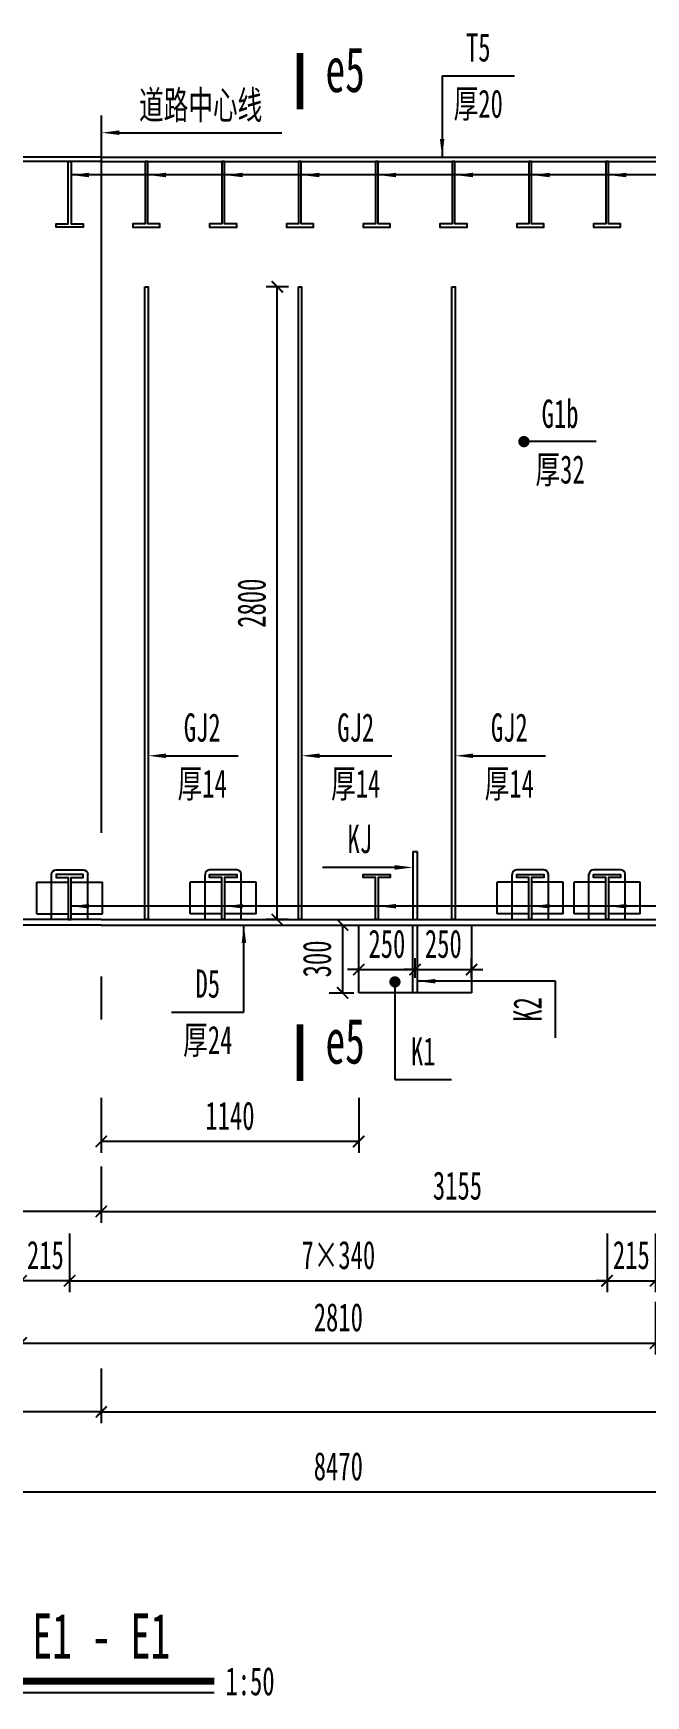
# Model space of a CAD drawing. Extents: x -149716 to 104715, y -26828 to 33500.
# Drawn here: x 77994 to 80707, y 4852 to 12208 of the extents above; entities that cross this region are included whole.
import ezdxf
from ezdxf.enums import TextEntityAlignment as Align

# ---------------------------------------------------------------- set-up
doc = ezdxf.new("R2010")
doc.units = 0
doc.header["$LTSCALE"] = 1000
doc.linetypes.add('CENTER', pattern=[50.8, 31.75, -6.35, 6.35, -6.35])
doc.linetypes.add('DASHED', pattern=[19.05, 12.7, -6.35])
doc.layers.get('0').update_dxf_attribs({"linetype": 'CONTINUOUS'})
doc.layers.get('Defpoints').update_dxf_attribs({"color": 250, "linetype": 'CONTINUOUS'})
doc.layers.add('01', color=1, linetype='CONTINUOUS', lineweight=25)
for name, color, linetype in [('02', 2, 'CONTINUOUS'), ('03', 3, 'DASHED'), ('04', 4, 'CONTINUOUS'), ('06', 6, 'CENTER'), ('07', 7, 'CONTINUOUS')]:
    doc.layers.add(name, color=color, linetype=linetype)
doc.styles.add('仿宋', font='simfang.ttf', dxfattribs={"width": 0.64})
doc.dimstyles.new('1：50', dxfattribs={"dimscale": 50, "dimtxt": 2.5, "dimasz": 1, "dimexe": 1, "dimexo": 0, "dimgap": 1, "dimtad": 1, "dimdec": 1, "dimdsep": 46, "dimtxsty": '仿宋', "dimblk": 'ARCHTICK', "dimcen": 0, "dimclrd": 256, "dimclre": 256, "dimclrt": 256, "dimazin": 2, "dimtfac": 1, "dimtdec": 1, "dimtix": 1, "dimtmove": 2, "dimatfit": 3, "dimfxl": 1, "dimtvp": 0.8, "dimtolj": 1, "dimtzin": 0, "dimlwd": -1, "dimlwe": -1, "dimarcsym": 0})

# ---------------------------------------------------------------- blocks, each defined once
blk = doc.blocks.new('_ArchTick')
at = {"color": 0, "linetype": 'ByBlock', "const_width": 0.15}
blk.add_lwpolyline([(-0.5, -0.5), (0.5, 0.5)], dxfattribs=at)
blk = doc.blocks.new('*D202')
at = {"layer": '04', "transparency": 16777216}
for p, q in [((56972.6, 169524.3), (56972.6, 169265.4)), ((57187.6, 169524.3), (57187.6, 169265.4)), ((56972.6, 169315.4), (56922.6, 169315.4)), ((57187.6, 169315.4), (56972.6, 169315.4)), ((57187.6, 169315.4), (57237.6, 169315.4))]:
    blk.add_line(p, q, dxfattribs=at)
at = {"layer": 'Defpoints', "color": 0, "transparency": 16777216}
for p in [(56972.6, 169524.3), (57187.6, 169524.3), (56972.6, 169315.4)]:
    blk.add_point(p, dxfattribs=at)
at = {"layer": '04', "transparency": 16777216, "xscale": 50, "yscale": 50, "zscale": 50}
blk.add_blockref('_ArchTick', (56972.6, 169315.4), dxfattribs=at)
at = {"layer": '04', "transparency": 16777216, "xscale": 50, "yscale": 50, "zscale": 50, "rotation": 180}
blk.add_blockref('_ArchTick', (57187.6, 169315.4), dxfattribs=at)
at = {"layer": '04', "transparency": 16777216, "insert": (57080.1, 169428.7), "char_height": 125, "attachment_point": 5, "style": '仿宋'}
blk.add_mtext('\\A1;215', dxfattribs=at)
blk = doc.blocks.new('*D203')
at = {"layer": '04', "transparency": 16777216}
for p, q in [((57187.6, 169524.3), (57187.6, 169265.4)), ((59567.6, 169524.3), (59567.6, 169265.4)), ((57187.6, 169315.4), (59567.6, 169315.4))]:
    blk.add_line(p, q, dxfattribs=at)
at = {"layer": 'Defpoints', "color": 0, "transparency": 16777216}
for p in [(57187.6, 169524.3), (59567.6, 169524.3), (59567.6, 169315.4)]:
    blk.add_point(p, dxfattribs=at)
at = {"layer": '04', "transparency": 16777216, "xscale": 50, "yscale": 50, "zscale": 50, "rotation": 180}
blk.add_blockref('_ArchTick', (57187.6, 169315.4), dxfattribs=at)
at = {"layer": '04', "transparency": 16777216, "xscale": 50, "yscale": 50, "zscale": 50}
blk.add_blockref('_ArchTick', (59567.6, 169315.4), dxfattribs=at)
at = {"layer": '04', "transparency": 16777216, "insert": (58377.6, 169428.7), "char_height": 125, "attachment_point": 5, "style": '仿宋'}
blk.add_mtext('\\A1;7×340', dxfattribs=at)
blk = doc.blocks.new('*D205')
at = {"layer": '04', "transparency": 16777216}
for p, q in [((56972.6, 169222.8), (56972.6, 168989.9)), ((59782.6, 169222.8), (59782.6, 168989.9)), ((56972.6, 169039.9), (59782.6, 169039.9))]:
    blk.add_line(p, q, dxfattribs=at)
at = {"layer": 'Defpoints', "color": 0, "transparency": 16777216}
for p in [(56972.6, 169222.8), (59782.6, 169222.8), (59782.6, 169039.9)]:
    blk.add_point(p, dxfattribs=at)
at = {"layer": '04', "transparency": 16777216, "xscale": 50, "yscale": 50, "zscale": 50, "rotation": 180}
blk.add_blockref('_ArchTick', (56972.6, 169039.9), dxfattribs=at)
at = {"layer": '04', "transparency": 16777216, "xscale": 50, "yscale": 50, "zscale": 50}
blk.add_blockref('_ArchTick', (59782.6, 169039.9), dxfattribs=at)
at = {"layer": '04', "transparency": 16777216, "insert": (58377.6, 169153.1), "char_height": 125, "attachment_point": 5, "style": '仿宋'}
blk.add_mtext('\\A1;2810', dxfattribs=at)
blk = doc.blocks.new('*D206')
at = {"layer": '04', "transparency": 16777216}
for p, q in [((54142.6, 168926.7), (54142.6, 168685.1)), ((57327.6, 168926.7), (57327.6, 168685.1)), ((57327.6, 168735.1), (54142.6, 168735.1))]:
    blk.add_line(p, q, dxfattribs=at)
at = {"layer": 'Defpoints', "color": 0, "transparency": 16777216}
for p in [(54142.6, 168926.7), (57327.6, 168926.7), (54142.6, 168735.1)]:
    blk.add_point(p, dxfattribs=at)
at = {"layer": '04', "transparency": 16777216, "xscale": 50, "yscale": 50, "zscale": 50, "rotation": 180}
blk.add_blockref('_ArchTick', (54142.6, 168735.1), dxfattribs=at)
at = {"layer": '04', "transparency": 16777216, "xscale": 50, "yscale": 50, "zscale": 50}
blk.add_blockref('_ArchTick', (57327.6, 168735.1), dxfattribs=at)
at = {"layer": '04', "transparency": 16777216, "insert": (55735.1, 168848.3), "char_height": 125, "attachment_point": 5, "style": '仿宋'}
blk.add_mtext('\\A1;3185', dxfattribs=at)
blk = doc.blocks.new('*D207')
at = {"layer": '04', "transparency": 16777216}
for p, q in [((54142.6, 168631.8), (54142.6, 168330.9)), ((62612.6, 168631.8), (62612.6, 168330.9)), ((54142.6, 168380.9), (62612.6, 168380.9))]:
    blk.add_line(p, q, dxfattribs=at)
at = {"layer": 'Defpoints', "color": 0, "transparency": 16777216}
for p in [(54142.6, 168631.8), (62612.6, 168631.8), (62612.6, 168380.9)]:
    blk.add_point(p, dxfattribs=at)
at = {"layer": '04', "transparency": 16777216, "xscale": 50, "yscale": 50, "zscale": 50, "rotation": 180}
blk.add_blockref('_ArchTick', (54142.6, 168380.9), dxfattribs=at)
at = {"layer": '04', "transparency": 16777216, "xscale": 50, "yscale": 50, "zscale": 50}
blk.add_blockref('_ArchTick', (62612.6, 168380.9), dxfattribs=at)
at = {"layer": '04', "transparency": 16777216, "insert": (58377.6, 168494.1), "char_height": 125, "attachment_point": 5, "style": '仿宋'}
blk.add_mtext('\\A1;8470', dxfattribs=at)
blk = doc.blocks.new('底板T肋带过焊孔')
at = {"layer": '01'}
for p, q in [((46722.6, 157697.7), (46722.6, 157732.7)), ((46862.6, 157752.7), (46742.6, 157752.7)), ((46882.6, 157697.7), (46882.6, 157732.7)), ((46796.6, 157697.7), (46656.6, 157697.7)), ((46656.6, 157557.7), (46656.6, 157697.7)), ((46948.6, 157697.7), (46808.6, 157697.7)), ((46948.6, 157557.7), (46948.6, 157697.7)), ((46796.6, 157557.7), (46656.6, 157557.7)), ((46722.6, 157532.7), (46722.6, 157557.7)), ((46948.6, 157557.7), (46808.6, 157557.7)), ((46882.6, 157532.7), (46882.6, 157557.7))]:
    blk.add_line(p, q, dxfattribs=at)
for centre, start, end in [((46742.6, 157732.7), 90, 180), ((46862.6, 157732.7), 0, 90)]:
    blk.add_arc(centre, 20, start, end, dxfattribs=at)
at = {"layer": '02'}
blk.add_lwpolyline([(46808.6, 157532.7), (46796.6, 157532.7), (46796.6, 157718.7), (46742.6, 157718.7), (46742.6, 157732.7), (46862.6, 157732.7), (46862.6, 157718.7), (46808.6, 157718.7)], close=True, dxfattribs=at)
at = {"layer": '03', "ltscale": 0.1}
for p, q in [((46722.6, 157557.7), (46722.6, 157697.7)), ((46882.6, 157557.7), (46882.6, 157697.7))]:
    blk.add_line(p, q, dxfattribs=at)
blk = doc.blocks.new('*D212')
at = {"layer": '04', "transparency": 16777216}
for p, q in [((59567.6, 169524.3), (59567.6, 169265.4)), ((59782.6, 169524.3), (59782.6, 169265.4)), ((59567.6, 169315.4), (59517.6, 169315.4)), ((59567.6, 169315.4), (59782.6, 169315.4)), ((59782.6, 169315.4), (59832.6, 169315.4))]:
    blk.add_line(p, q, dxfattribs=at)
at = {"layer": 'Defpoints', "color": 0, "transparency": 16777216}
for p in [(59567.6, 169524.3), (59782.6, 169524.3), (59782.6, 169315.4)]:
    blk.add_point(p, dxfattribs=at)
at = {"layer": '04', "transparency": 16777216, "xscale": 50, "yscale": 50, "zscale": 50}
blk.add_blockref('_ArchTick', (59567.6, 169315.4), dxfattribs=at)
at = {"layer": '04', "transparency": 16777216, "xscale": 50, "yscale": 50, "zscale": 50, "rotation": 180}
blk.add_blockref('_ArchTick', (59782.6, 169315.4), dxfattribs=at)
at = {"layer": '04', "transparency": 16777216, "insert": (59675.1, 169428.7), "char_height": 125, "attachment_point": 5, "style": '仿宋'}
blk.add_mtext('\\A1;215', dxfattribs=at)
blk = doc.blocks.new('*D224')
at = {"layer": '04', "transparency": 16777216}
for p, q in [((57327.6, 168926.7), (57327.6, 168685.1)), ((62612.6, 168926.7), (62612.6, 168685.1)), ((57327.6, 168735.1), (62612.6, 168735.1))]:
    blk.add_line(p, q, dxfattribs=at)
at = {"layer": 'Defpoints', "color": 0, "transparency": 16777216}
for p in [(57327.6, 168926.7), (62612.6, 168926.7), (62612.6, 168735.1)]:
    blk.add_point(p, dxfattribs=at)
at = {"layer": '04', "transparency": 16777216, "xscale": 50, "yscale": 50, "zscale": 50, "rotation": 180}
blk.add_blockref('_ArchTick', (57327.6, 168735.1), dxfattribs=at)
at = {"layer": '04', "transparency": 16777216, "xscale": 50, "yscale": 50, "zscale": 50}
blk.add_blockref('_ArchTick', (62612.6, 168735.1), dxfattribs=at)
at = {"layer": '04', "transparency": 16777216, "insert": (59970.1, 168848.3), "char_height": 125, "attachment_point": 5, "style": '仿宋'}
blk.add_mtext('\\A1;5285', dxfattribs=at)
blk = doc.blocks.new('*D240')
at = {"layer": '04', "transparency": 16777216}
for p, q in [((57327.6, 169821.7), (57327.6, 169572.5)), ((60482.6, 169821.7), (60482.6, 169572.5)), ((57327.6, 169622.5), (60482.6, 169622.5))]:
    blk.add_line(p, q, dxfattribs=at)
at = {"layer": 'Defpoints', "color": 0, "transparency": 16777216}
for p in [(57327.6, 169821.7), (60482.6, 169821.7), (60482.6, 169622.5)]:
    blk.add_point(p, dxfattribs=at)
at = {"layer": '04', "transparency": 16777216, "xscale": 50, "yscale": 50, "zscale": 50, "rotation": 180}
blk.add_blockref('_ArchTick', (57327.6, 169622.5), dxfattribs=at)
at = {"layer": '04', "transparency": 16777216, "xscale": 50, "yscale": 50, "zscale": 50}
blk.add_blockref('_ArchTick', (60482.6, 169622.5), dxfattribs=at)
at = {"layer": '04', "transparency": 16777216, "insert": (58905.1, 169735.7), "char_height": 125, "attachment_point": 5, "style": '仿宋'}
blk.add_mtext('\\A1;3155', dxfattribs=at)
blk = doc.blocks.new('*D241')
at = {"layer": '04', "transparency": 16777216}
for p, q in [((56272.6, 169821.7), (56272.6, 169572.5)), ((57327.6, 169821.7), (57327.6, 169572.5)), ((57327.6, 169622.5), (56272.6, 169622.5))]:
    blk.add_line(p, q, dxfattribs=at)
at = {"layer": 'Defpoints', "color": 0, "transparency": 16777216}
for p in [(56272.6, 169821.7), (57327.6, 169821.7), (56272.6, 169622.5)]:
    blk.add_point(p, dxfattribs=at)
at = {"layer": '04', "transparency": 16777216, "xscale": 50, "yscale": 50, "zscale": 50, "rotation": 180}
blk.add_blockref('_ArchTick', (56272.6, 169622.5), dxfattribs=at)
at = {"layer": '04', "transparency": 16777216, "xscale": 50, "yscale": 50, "zscale": 50}
blk.add_blockref('_ArchTick', (57327.6, 169622.5), dxfattribs=at)
at = {"layer": '04', "transparency": 16777216, "insert": (56800.1, 169735.7), "char_height": 125, "attachment_point": 5, "style": '仿宋'}
blk.add_mtext('\\A1;1055', dxfattribs=at)
blk = doc.blocks.new('*D247')
at = {"layer": '04', "transparency": 16777216}
for p, q in [((58157.1, 173713.4), (58057.2, 173713.4)), ((58107.2, 170913.4), (58107.2, 173713.4)), ((58157.1, 170913.4), (58057.2, 170913.4))]:
    blk.add_line(p, q, dxfattribs=at)
at = {"layer": 'Defpoints', "color": 0, "transparency": 16777216}
for p in [(58107.2, 173713.4), (58157.1, 173713.4), (58157.1, 170913.4)]:
    blk.add_point(p, dxfattribs=at)
at = {"layer": '04', "transparency": 16777216, "xscale": 50, "yscale": 50, "zscale": 50}
for p, rotation in [((58107.2, 173713.4), 90), ((58107.2, 170913.4), 270)]:
    blk.add_blockref('_ArchTick', p, dxfattribs=dict(at, rotation=rotation))
at = {"layer": '04', "transparency": 16777216, "insert": (57994, 172313.4), "char_height": 125, "attachment_point": 5, "rotation": 90, "style": '仿宋'}
blk.add_mtext('\\A1;2800', dxfattribs=at)
blk = doc.blocks.new('*D250')
at = {"layer": '04', "transparency": 16777216}
for p, q in [((58717.6, 170655.4), (58717.6, 170742.3)), ((58967.6, 170655.4), (58967.6, 170742.3)), ((58717.6, 170692.3), (58667.6, 170692.3)), ((58717.6, 170692.3), (58967.6, 170692.3)), ((58967.6, 170692.3), (59017.6, 170692.3))]:
    blk.add_line(p, q, dxfattribs=at)
at = {"layer": 'Defpoints', "color": 0, "transparency": 16777216}
for p in [(58717.6, 170655.4), (58967.6, 170692.3), (58967.6, 170655.4)]:
    blk.add_point(p, dxfattribs=at)
at = {"layer": '04', "transparency": 16777216, "xscale": 50, "yscale": 50, "zscale": 50}
blk.add_blockref('_ArchTick', (58717.6, 170692.3), dxfattribs=at)
at = {"layer": '04', "transparency": 16777216, "xscale": 50, "yscale": 50, "zscale": 50, "rotation": 180}
blk.add_blockref('_ArchTick', (58967.6, 170692.3), dxfattribs=at)
at = {"layer": '04', "transparency": 16777216, "insert": (58842.6, 170805.6), "char_height": 125, "attachment_point": 5, "style": '仿宋'}
blk.add_mtext('\\A1;250', dxfattribs=at)
blk = doc.blocks.new('*D251')
at = {"layer": '04', "transparency": 16777216}
for p, q in [((58337.6, 170889.4), (58446.6, 170889.4)), ((58396.6, 170889.4), (58396.6, 170589.4)), ((58337.6, 170589.4), (58446.6, 170589.4))]:
    blk.add_line(p, q, dxfattribs=at)
at = {"layer": 'Defpoints', "color": 0, "transparency": 16777216}
for p in [(58337.6, 170889.4), (58337.6, 170589.4), (58396.6, 170589.4)]:
    blk.add_point(p, dxfattribs=at)
at = {"layer": '04', "transparency": 16777216, "xscale": 50, "yscale": 50, "zscale": 50}
for p, rotation in [((58396.6, 170889.4), 90), ((58396.6, 170589.4), 270)]:
    blk.add_blockref('_ArchTick', p, dxfattribs=dict(at, rotation=rotation))
at = {"layer": '04', "transparency": 16777216, "insert": (58283.4, 170739.4), "char_height": 125, "attachment_point": 5, "rotation": 90, "style": '仿宋'}
blk.add_mtext('\\A1;300', dxfattribs=at)
blk = doc.blocks.new('*D252')
at = {"layer": '04', "transparency": 16777216}
for p, q in [((58467.6, 170655.4), (58467.6, 170742.3)), ((58717.6, 170655.4), (58717.6, 170742.3)), ((58467.6, 170692.3), (58417.6, 170692.3)), ((58467.6, 170692.3), (58717.6, 170692.3)), ((58717.6, 170692.3), (58767.6, 170692.3))]:
    blk.add_line(p, q, dxfattribs=at)
at = {"layer": 'Defpoints', "color": 0, "transparency": 16777216}
for p in [(58467.6, 170655.4), (58717.6, 170692.3), (58717.6, 170655.4)]:
    blk.add_point(p, dxfattribs=at)
at = {"layer": '04', "transparency": 16777216, "xscale": 50, "yscale": 50, "zscale": 50}
blk.add_blockref('_ArchTick', (58467.6, 170692.3), dxfattribs=at)
at = {"layer": '04', "transparency": 16777216, "xscale": 50, "yscale": 50, "zscale": 50, "rotation": 180}
blk.add_blockref('_ArchTick', (58717.6, 170692.3), dxfattribs=at)
at = {"layer": '04', "transparency": 16777216, "insert": (58592.6, 170805.6), "char_height": 125, "attachment_point": 5, "style": '仿宋'}
blk.add_mtext('\\A1;250', dxfattribs=at)
blk = doc.blocks.new('*D253')
at = {"layer": '04', "transparency": 16777216}
for p, q in [((57327.6, 170124.9), (57327.6, 169881.7)), ((58467.6, 170124.9), (58467.6, 169881.7)), ((58467.6, 169931.7), (57327.6, 169931.7))]:
    blk.add_line(p, q, dxfattribs=at)
at = {"layer": 'Defpoints', "color": 0, "transparency": 16777216}
for p in [(57327.6, 170124.9), (58467.6, 170124.9), (57327.6, 169931.7)]:
    blk.add_point(p, dxfattribs=at)
at = {"layer": '04', "transparency": 16777216, "xscale": 50, "yscale": 50, "zscale": 50, "rotation": 180}
blk.add_blockref('_ArchTick', (57327.6, 169931.7), dxfattribs=at)
at = {"layer": '04', "transparency": 16777216, "xscale": 50, "yscale": 50, "zscale": 50}
blk.add_blockref('_ArchTick', (58467.6, 169931.7), dxfattribs=at)
at = {"layer": '04', "transparency": 16777216, "insert": (57897.6, 170044.9), "char_height": 125, "attachment_point": 5, "style": '仿宋'}
blk.add_mtext('\\A1;1140', dxfattribs=at)
blk = doc.blocks.new('A$C4D246FC7')
at = {"layer": '02'}
for p, q in [((5895.15, 6833.36), (1295.15, 6833.36)), ((5895.15, 6813.36), (1295.15, 6813.36)), ((5895.15, 6833.36), (12595.15, 6833.36)), ((5895.15, 6813.36), (12595.15, 6813.36)), ((7295.15, 3759.36), (7275.15, 3759.36)), ((7275.15, 3759.36), (7275.15, 3459.36)), ((7295.15, 3459.36), (7295.15, 3759.36)), ((5895.15, 3459.36), (2710.15, 3459.36)), ((5895.15, 3459.36), (11180.15, 3459.36)), ((5895.15, 3435.36), (2710.15, 3435.36)), ((5895.15, 3435.36), (11180.15, 3435.36)), ((7035.15, 3135.36), (7035.15, 3435.36)), ((7275.15, 3135.36), (7275.15, 3435.36)), ((7295.15, 3135.36), (7295.15, 3435.36)), ((7535.15, 3435.36), (7535.15, 3135.36)), ((7535.15, 3135.36), (7035.15, 3135.36))]:
    blk.add_line(p, q, dxfattribs=at)
for points in [[(5749.15, 6813.36), (5761.15, 6813.36), (5761.15, 6537.36), (5815.15, 6537.36), (5815.15, 6523.36), (5695.15, 6523.36), (5695.15, 6537.36), (5749.15, 6537.36)], [(6101.15, 6813.36), (6089.15, 6813.36), (6089.15, 6537.36), (6035.15, 6537.36), (6035.15, 6523.36), (6155.15, 6523.36), (6155.15, 6537.36), (6101.15, 6537.36)], [(6441.15, 6813.36), (6429.15, 6813.36), (6429.15, 6537.36), (6375.15, 6537.36), (6375.15, 6523.36), (6495.15, 6523.36), (6495.15, 6537.36), (6441.15, 6537.36)], [(6781.15, 6813.36), (6769.15, 6813.36), (6769.15, 6537.36), (6715.15, 6537.36), (6715.15, 6523.36), (6835.15, 6523.36), (6835.15, 6537.36), (6781.15, 6537.36)], [(7121.15, 6813.36), (7109.15, 6813.36), (7109.15, 6537.36), (7055.15, 6537.36), (7055.15, 6523.36), (7175.15, 6523.36), (7175.15, 6537.36), (7121.15, 6537.36)], [(7461.15, 6813.36), (7449.15, 6813.36), (7449.15, 6537.36), (7395.15, 6537.36), (7395.15, 6523.36), (7515.15, 6523.36), (7515.15, 6537.36), (7461.15, 6537.36)], [(7801.15, 6813.36), (7789.15, 6813.36), (7789.15, 6537.36), (7735.15, 6537.36), (7735.15, 6523.36), (7855.15, 6523.36), (7855.15, 6537.36), (7801.15, 6537.36)], [(8141.15, 6813.36), (8129.15, 6813.36), (8129.15, 6537.36), (8075.15, 6537.36), (8075.15, 6523.36), (8195.15, 6523.36), (8195.15, 6537.36), (8141.15, 6537.36)], [(6088.15, 6259.36), (6102.15, 6259.36), (6102.15, 3459.36), (6088.15, 3459.36)], [(6768.15, 6259.36), (6782.15, 6259.36), (6782.15, 3459.36), (6768.15, 3459.36)], [(7448.15, 6259.36), (7462.15, 6259.36), (7462.15, 3459.36), (7448.15, 3459.36)], [(7121.15, 3459.36), (7109.15, 3459.36), (7109.15, 3645.36), (7055.15, 3645.36), (7055.15, 3659.36), (7175.15, 3659.36), (7175.15, 3645.36), (7121.15, 3645.36)]]:
    blk.add_lwpolyline(points, close=True, dxfattribs=at)
at = {"layer": '06', "ltscale": 0.1}
blk.add_line((5895.15, 7017.74), (5895.15, 3017.74), dxfattribs=at)
at = {"layer": '07'}
for p, q in [((7404.67, 7192.63), (7404.67, 6833.36)), ((7404.67, 7192.63), (7724.67, 7192.63)), ((5975.15, 6941.14), (6695.15, 6941.14)), ((10794.15, 6754.01), (5761.15, 6754.01)), ((8087.11, 5574.36), (7767.11, 5574.36)), ((6182.15, 4184.31), (6502.15, 4184.31)), ((6862.15, 4184.31), (7182.15, 4184.31)), ((7542.15, 4184.31), (7862.15, 4184.31)), ((7195.15, 3690.31), (6875.15, 3690.31)), ((10794.15, 3518.71), (5761.15, 3518.71)), ((6526.91, 3050.14), (6526.91, 3435.36)), ((7195.73, 3183.75), (7195.73, 2751.4)), ((7907.51, 3186.86), (7295.15, 3186.86)), ((7907.51, 2936.86), (7907.51, 3186.86)), ((6206.91, 3050.14), (6526.91, 3050.14)), ((7195.73, 2751.4), (7445.73, 2751.4)), ((5395.15, 39.86), (6395.15, 39.86))]:
    blk.add_line(p, q, dxfattribs=at)
at = {"layer": '07', "const_width": 30}
for points in [[(6775.15, 7044.16), (6775.15, 7294.16)], [(6775.15, 2745.44), (6775.15, 2995.44)], [(5395.15, 89.86), (6395.15, 89.86)]]:
    blk.add_lwpolyline(points, dxfattribs=at)
at = {"layer": '07'}
for points in [[(5895.15, 6941.14, 0, 20, 0), (5975.15, 6941.14, 8, 8, 0)], [(7404.67, 6833.36, 0, 20, 0), (7404.67, 6913.36, 8, 8, 0)], [(5761.15, 6754.01, 0, 20, 0), (5841.15, 6754.01, 8, 8, 0)], [(6101.15, 6754.01, 0, 20, 0), (6181.15, 6754.01, 8, 8, 0)], [(6441.15, 6754.01, 0, 20, 0), (6521.15, 6754.01, 8, 8, 0)], [(6781.15, 6754.01, 0, 20, 0), (6861.15, 6754.01, 8, 8, 0)], [(7121.15, 6754.01, 0, 20, 0), (7201.15, 6754.01, 8, 8, 0)], [(7461.15, 6754.01, 0, 20, 0), (7541.15, 6754.01, 8, 8, 0)], [(7801.15, 6754.01, 0, 20, 0), (7881.15, 6754.01, 8, 8, 0)], [(8141.15, 6754.01, 0, 20, 0), (8221.15, 6754.01, 8, 8, 0)], [(7754.61, 5574.36, 25, 25, 1), (7779.61, 5574.36, 25, 25, 1), (7754.61, 5574.36, 0, 0, 0)], [(6102.15, 4184.31, 0, 20, 0), (6182.15, 4184.31, 8, 8, 0)], [(6782.15, 4184.31, 0, 20, 0), (6862.15, 4184.31, 8, 8, 0)], [(7462.15, 4184.31, 0, 20, 0), (7542.15, 4184.31, 8, 8, 0)], [(7275.15, 3690.31, 0, 20, 0), (7195.15, 3690.31, 8, 8, 0)], [(5761.15, 3518.71, 0, 20, 0), (5841.15, 3518.71, 8, 8, 0)], [(6441.15, 3518.71, 0, 20, 0), (6521.15, 3518.71, 8, 8, 0)], [(7121.15, 3518.71, 0, 20, 0), (7201.15, 3518.71, 8, 8, 0)], [(7801.15, 3518.71, 0, 20, 0), (7881.15, 3518.71, 8, 8, 0)], [(8141.15, 3518.71, 0, 20, 0), (8221.15, 3518.71, 8, 8, 0)], [(6526.91, 3435.36, 0, 20, 0), (6526.91, 3355.36, 8, 8, 0)], [(7208.23, 3183.75, 25, 25, -1), (7183.23, 3183.75, 25, 25, -1), (7208.23, 3183.75, 0, 0, 0)], [(7295.15, 3186.86, 0, 20, 0), (7375.15, 3186.86, 8, 8, 0)]]:
    blk.add_lwpolyline(points, format="xyseb", dxfattribs=at)
at = {"layer": '02', "xscale": -1}
blk.add_blockref('底板T肋带过焊孔', (52557.78, -154073.32), dxfattribs=at)
at = {"layer": '02'}
for p in [(-40367.48, -154073.32), (-39007.48, -154073.32), (-38667.48, -154073.32)]:
    blk.add_blockref('底板T肋带过焊孔', p, dxfattribs=at)
at = {"layer": '07', "style": '仿宋', "width": 0.64}
for s, height, p in [('T5', 125, (7564.67, 7317.63)), ('e5', 200, (6975.15, 7219.16)), ('道路中心线', 125, (6335.15, 7066.14)), ('厚20', 125, (7564.67, 7067.63)), ('G1b', 125, (7927.11, 5699.36)), ('厚32', 125, (7927.11, 5449.36)), ('GJ2', 125, (6342.15, 4309.31)), ('GJ2', 125, (7022.15, 4309.31)), ('GJ2', 125, (7702.15, 4309.31)), ('厚14', 125, (6342.15, 4059.31)), ('厚14', 125, (7022.15, 4059.31)), ('厚14', 125, (7702.15, 4059.31)), ('KJ', 125, (7040.15, 3815.31)), ('D5', 125, (6366.91, 3175.14)), ('e5', 200, (6975.15, 2920.44)), ('厚24', 125, (6366.91, 2925.14)), ('K1', 125, (7320.73, 2876.4)), ('E1 - E1', 200, (5895.15, 289.86))]:
    blk.add_text(s, height=height, dxfattribs=at).set_placement(p, align=Align.MIDDLE)
blk.add_text('K2', height=125, rotation=90, dxfattribs=at).set_placement((7782.51, 3061.86), align=Align.MIDDLE)
blk.add_text('1:50', height=125, dxfattribs=at).set_placement((6445.15, 89.86), align=Align.MIDDLE_LEFT)
at = {"layer": '04'}
for p1, p2, distance, picture, middle in [((6724.59, 3459.36), (6724.59, 6259.36), 49.85, '*D247', (6561.53, 4859.36)), ((6905.12, 3435.36), (6905.12, 3135.36), 58.99, '*D251', (6850.9, 3285.36)), ((7035.15, 3201.39), (7285.15, 3201.39), 36.95, '*D252', (7160.15, 3351.56)), ((7285.15, 3201.39), (7535.15, 3201.39), 36.95, '*D250', (7410.15, 3351.56)), ((7035.15, 2670.94), (5895.15, 2670.94), 193.29, '*D253', (6465.15, 2590.87)), ((5895.15, 2367.7), (4840.15, 2367.7), 199.22, '*D241', (5367.65, 2281.7)), ((5895.15, 2367.7), (9050.15, 2367.7), -199.22, '*D240', (7472.65, 2281.7)), ((5755.15, 2070.31), (5540.15, 2070.31), 208.87, '*D202', (5647.65, 1974.66)), ((8135.15, 2070.31), (8350.15, 2070.31), -208.87, '*D212', (8242.65, 1974.66)), ((5540.15, 1768.81), (8350.15, 1768.81), -182.9, '*D205', (6945.15, 1699.13)), ((5895.15, 1472.67), (2710.15, 1472.67), 191.55, '*D206', (4302.65, 1394.34)), ((5895.15, 1472.67), (11180.15, 1472.67), -191.55, '*D224', (8537.65, 1394.34)), ((2710.15, 1177.81), (11180.15, 1177.81), -250.93, '*D207', (6945.15, 1040.09))]:
    dim = blk.add_aligned_dim(p1=p1, p2=p2, distance=distance, dimstyle='1：50', dxfattribs=at)
    dim.commit()
    dim.dimension.update_dxf_attribs({"geometry": picture, "text_midpoint": middle, "insert": (-51432.48, -167454)})
dim = blk.add_aligned_dim(p1=(5755.15, 2070.31), p2=(8135.15, 2070.31), distance=-208.87, text='7×340', dimstyle='1：50', dxfattribs=at)
dim.commit()
dim.dimension.update_dxf_attribs({"geometry": '*D203', "text_midpoint": (6945.15, 1974.66), "insert": (-51432.48, -167454)})

msp = doc.modelspace()

# ---------------------------------------------------------------- block references
msp.add_blockref('A$C4D246FC7', (72400.57673, 4827.11196))

doc.saveas('drawing.dxf')
